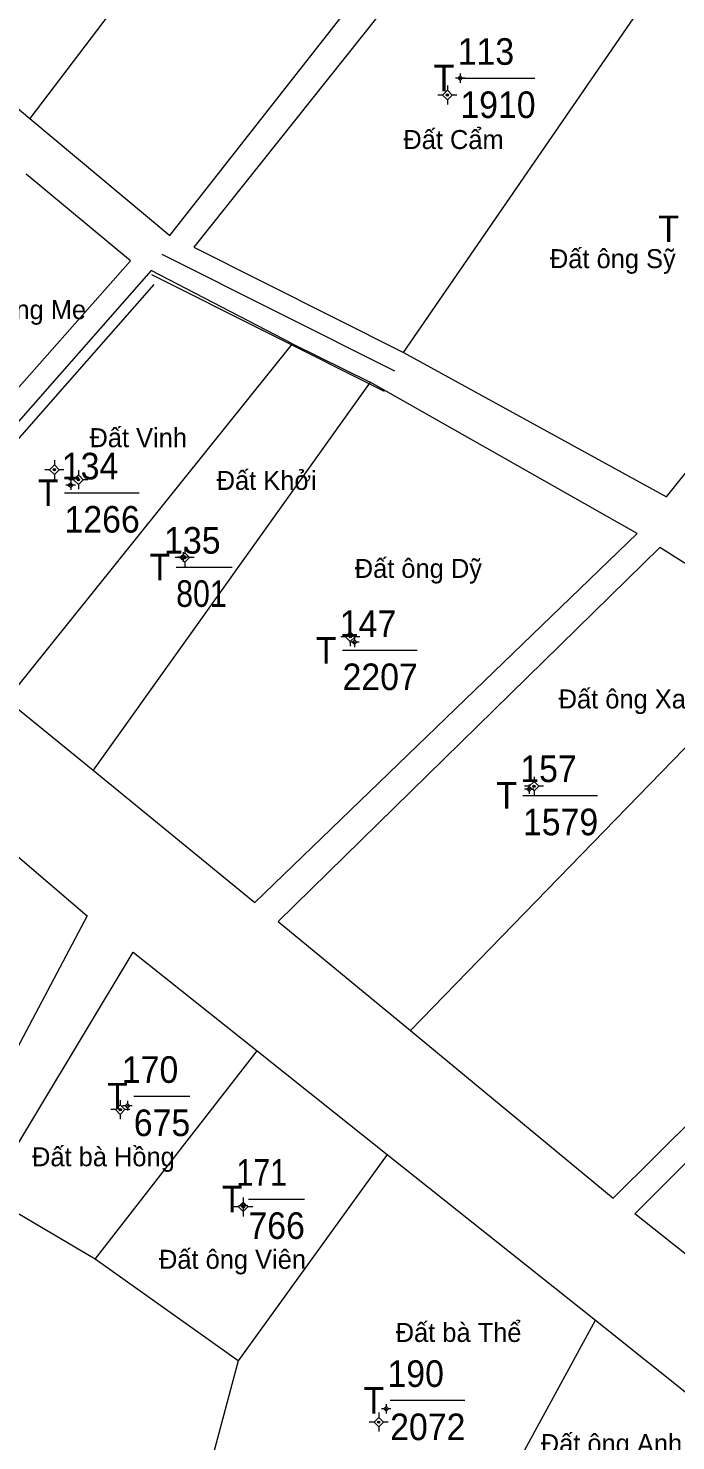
# Model space of a CAD drawing. Header units: metres. Extents: x 398630 to 399770, y 48498 to 49842.
# Drawn here: x 399457.3 to 399542.4, y 49313.4 to 49499.2 of the extents above; entities that cross this region are included whole.
import ezdxf
from ezdxf.enums import TextEntityAlignment as Align

# ---------------------------------------------------------------- set-up
doc = ezdxf.new("R2010")
doc.units = ezdxf.units.M
doc.header["$LTSCALE"] = 1.4
for name, color, linetype, lineweight in [('11', 7, 'Continuous', 13), ('15', 7, 'Continuous', 13), ('22', 7, 'Continuous', 13), ('51', 7, 'Continuous', 13)]:
    doc.layers.add(name, color=color, linetype=linetype, lineweight=lineweight)
doc.layers.add('2', color=7, linetype='Continuous')

msp = doc.modelspace()

# ---------------------------------------------------------------- hatches: boundary and pattern name
at = {"layer": '11'}
for points in [[(399512.524, 49490.391, 1), (399512.224, 49490.391, 1)], [(399512.524, 49490.391, 1), (399512.224, 49490.391, 1)], [(399460.861, 49441.109, 1), (399460.561, 49441.109, 1)], [(399464.019, 49439.782, 1), (399463.719, 49439.782, 1)], [(399464.019, 49439.782, 1), (399463.719, 49439.782, 1)], [(399477.992, 49429.548, 1), (399477.692, 49429.548, 1)], [(399477.992, 49429.548, 1), (399477.692, 49429.548, 1)], [(399499.75, 49419.141, 1), (399499.45, 49419.141, 1)], [(399499.75, 49419.141, 1), (399499.45, 49419.141, 1)], [(399523.917, 49399.466, 1), (399523.617, 49399.466, 1)], [(399523.917, 49399.466, 1), (399523.617, 49399.466, 1)], [(399469.514, 49356.925, 1), (399469.214, 49356.925, 1)], [(399469.514, 49356.925, 1), (399469.214, 49356.925, 1)], [(399485.685, 49344.12, 1), (399485.385, 49344.12, 1)], [(399485.685, 49344.12, 1), (399485.385, 49344.12, 1)], [(399503.506, 49315.809, 1), (399503.206, 49315.809, 1)], [(399503.506, 49315.809, 1), (399503.206, 49315.809, 1)]]:
    msp.add_hatch(color=256, dxfattribs=at).paths.add_polyline_path(points)
at = {"layer": '51'}
for points in [[(399514.145, 49492.61, 1), (399513.995, 49492.61, 1)], [(399514.145, 49492.61, 1), (399513.995, 49492.61, 1)], [(399514.145, 49492.61, 1), (399513.995, 49492.61, 1)], [(399514.145, 49492.61, 1), (399513.995, 49492.61, 1)], [(399462.925, 49439.07, 1), (399462.775, 49439.07, 1)], [(399462.925, 49439.07, 1), (399462.775, 49439.07, 1)], [(399462.925, 49439.07, 1), (399462.775, 49439.07, 1)], [(399462.925, 49439.07, 1), (399462.775, 49439.07, 1)], [(399477.735, 49429.61, 1), (399477.585, 49429.61, 1)], [(399477.735, 49429.61, 1), (399477.585, 49429.61, 1)], [(399477.735, 49429.61, 1), (399477.585, 49429.61, 1)], [(399477.735, 49429.61, 1), (399477.585, 49429.61, 1)], [(399500.225, 49418.4, 1), (399500.075, 49418.4, 1)], [(399500.225, 49418.4, 1), (399500.075, 49418.4, 1)], [(399500.225, 49418.4, 1), (399500.075, 49418.4, 1)], [(399500.225, 49418.4, 1), (399500.075, 49418.4, 1)], [(399523.195, 49399.08, 1), (399523.045, 49399.08, 1)], [(399523.195, 49399.08, 1), (399523.045, 49399.08, 1)], [(399523.195, 49399.08, 1), (399523.045, 49399.08, 1)], [(399523.195, 49399.08, 1), (399523.045, 49399.08, 1)], [(399470.385, 49357.43, 1), (399470.235, 49357.43, 1)], [(399470.385, 49357.43, 1), (399470.235, 49357.43, 1)], [(399470.385, 49357.43, 1), (399470.235, 49357.43, 1)], [(399470.385, 49357.43, 1), (399470.235, 49357.43, 1)], [(399485.615, 49344.26, 1), (399485.465, 49344.26, 1)], [(399485.615, 49344.26, 1), (399485.465, 49344.26, 1)], [(399485.615, 49344.26, 1), (399485.465, 49344.26, 1)], [(399485.615, 49344.26, 1), (399485.465, 49344.26, 1)], [(399504.405, 49317.56, 1), (399504.255, 49317.56, 1)], [(399504.405, 49317.56, 1), (399504.255, 49317.56, 1)], [(399504.405, 49317.56, 1), (399504.255, 49317.56, 1)], [(399504.405, 49317.56, 1), (399504.255, 49317.56, 1)]]:
    msp.add_hatch(color=256, dxfattribs=at).paths.add_polyline_path(points)

# ---------------------------------------------------------------- linework, layer by layer
at = {"layer": '11'}
for p, q in [((399512.37, 49491.64), (399512.37, 49491.02)), ((399512.37, 49491.64), (399512.37, 49491.02)), ((399511.75, 49490.39), (399511.12, 49490.39)), ((399511.75, 49490.39), (399511.12, 49490.39)), ((399512.37, 49489.77), (399512.37, 49489.14)), ((399512.37, 49489.77), (399512.37, 49489.14)), ((399513.62, 49490.39), (399513, 49490.39)), ((399513.62, 49490.39), (399513, 49490.39)), ((399460.08, 49441.1), (399459.46, 49441.1)), ((399460.71, 49442.35), (399460.71, 49441.73)), ((399461.96, 49441.1), (399461.33, 49441.1)), ((399463.87, 49441.03), (399463.87, 49440.41)), ((399463.87, 49441.03), (399463.87, 49440.41)), ((399460.71, 49440.48), (399460.71, 49439.85)), ((399463.24, 49439.78), (399462.62, 49439.78)), ((399463.24, 49439.78), (399462.62, 49439.78)), ((399463.87, 49439.16), (399463.87, 49438.53)), ((399463.87, 49439.16), (399463.87, 49438.53)), ((399465.12, 49439.78), (399464.49, 49439.78)), ((399465.12, 49439.78), (399464.49, 49439.78)), ((399477.84, 49430.8), (399477.84, 49430.17)), ((399477.84, 49430.8), (399477.84, 49430.17)), ((399477.22, 49429.55), (399476.59, 49429.55)), ((399477.22, 49429.55), (399476.59, 49429.55)), ((399477.84, 49428.92), (399477.84, 49428.3)), ((399477.84, 49428.92), (399477.84, 49428.3)), ((399479.09, 49429.55), (399478.47, 49429.55)), ((399479.09, 49429.55), (399478.47, 49429.55)), ((399498.98, 49419.14), (399498.35, 49419.14)), ((399498.98, 49419.14), (399498.35, 49419.14)), ((399499.6, 49420.39), (399499.6, 49419.77)), ((399499.6, 49420.39), (399499.6, 49419.77)), ((399500.85, 49419.14), (399500.23, 49419.14)), ((399500.85, 49419.14), (399500.23, 49419.14)), ((399499.6, 49418.52), (399499.6, 49417.89)), ((399499.6, 49418.52), (399499.6, 49417.89)), ((399523.77, 49400.72), (399523.77, 49400.09)), ((399523.77, 49400.72), (399523.77, 49400.09)), ((399523.14, 49399.47), (399522.52, 49399.47)), ((399523.14, 49399.47), (399522.52, 49399.47)), ((399523.77, 49398.84), (399523.77, 49398.22)), ((399523.77, 49398.84), (399523.77, 49398.22)), ((399525.02, 49399.47), (399524.39, 49399.47)), ((399525.02, 49399.47), (399524.39, 49399.47)), ((399469.36, 49358.17), (399469.36, 49357.55)), ((399469.36, 49358.17), (399469.36, 49357.55)), ((399468.74, 49356.92), (399468.11, 49356.92)), ((399468.74, 49356.92), (399468.11, 49356.92)), ((399469.36, 49356.3), (399469.36, 49355.67)), ((399469.36, 49356.3), (399469.36, 49355.67)), ((399470.61, 49356.92), (399469.99, 49356.92)), ((399470.61, 49356.92), (399469.99, 49356.92)), ((399485.53, 49345.37), (399485.53, 49344.75)), ((399485.53, 49345.37), (399485.53, 49344.75)), ((399484.91, 49344.12), (399484.28, 49344.12)), ((399484.91, 49344.12), (399484.28, 49344.12)), ((399485.53, 49343.5), (399485.53, 49342.87)), ((399485.53, 49343.5), (399485.53, 49342.87)), ((399486.78, 49344.12), (399486.16, 49344.12)), ((399486.78, 49344.12), (399486.16, 49344.12)), ((399503.36, 49317.06), (399503.36, 49316.43)), ((399503.36, 49317.06), (399503.36, 49316.43)), ((399502.73, 49315.81), (399502.11, 49315.81)), ((399502.73, 49315.81), (399502.11, 49315.81)), ((399503.36, 49315.18), (399503.36, 49314.56)), ((399503.36, 49315.18), (399503.36, 49314.56)), ((399504.61, 49315.81), (399503.98, 49315.81)), ((399504.61, 49315.81), (399503.98, 49315.81))]:
    msp.add_line(p, q, dxfattribs=at)
for points in [[(399512.37, 49491.02), (399511.75, 49490.39), (399512.37, 49489.77), (399513, 49490.39)], [(399512.37, 49491.02), (399511.75, 49490.39), (399512.37, 49489.77), (399513, 49490.39)], [(399460.71, 49441.73), (399460.08, 49441.1), (399460.71, 49440.48), (399461.33, 49441.1)], [(399463.87, 49440.41), (399463.24, 49439.78), (399463.87, 49439.16), (399464.49, 49439.78)], [(399463.87, 49440.41), (399463.24, 49439.78), (399463.87, 49439.16), (399464.49, 49439.78)], [(399477.84, 49430.17), (399477.22, 49429.55), (399477.84, 49428.92), (399478.47, 49429.55)], [(399477.84, 49430.17), (399477.22, 49429.55), (399477.84, 49428.92), (399478.47, 49429.55)], [(399499.6, 49419.77), (399498.98, 49419.14), (399499.6, 49418.52), (399500.23, 49419.14)], [(399499.6, 49419.77), (399498.98, 49419.14), (399499.6, 49418.52), (399500.23, 49419.14)], [(399523.77, 49400.09), (399523.14, 49399.47), (399523.77, 49398.84), (399524.39, 49399.47)], [(399523.77, 49400.09), (399523.14, 49399.47), (399523.77, 49398.84), (399524.39, 49399.47)], [(399469.36, 49357.55), (399468.74, 49356.92), (399469.36, 49356.3), (399469.99, 49356.92)], [(399469.36, 49357.55), (399468.74, 49356.92), (399469.36, 49356.3), (399469.99, 49356.92)], [(399485.53, 49344.75), (399484.91, 49344.12), (399485.53, 49343.5), (399486.16, 49344.12)], [(399485.53, 49344.75), (399484.91, 49344.12), (399485.53, 49343.5), (399486.16, 49344.12)], [(399503.36, 49316.43), (399502.73, 49315.81), (399503.36, 49315.18), (399503.98, 49315.81)], [(399503.36, 49316.43), (399502.73, 49315.81), (399503.36, 49315.18), (399503.98, 49315.81)]]:
    msp.add_lwpolyline(points, close=True, dxfattribs=at)
for centre in [(399512.374, 49490.391), (399512.374, 49490.391), (399460.711, 49441.109), (399463.869, 49439.782), (399463.869, 49439.782), (399477.842, 49429.548), (399477.842, 49429.548), (399499.6, 49419.141), (399499.6, 49419.141), (399523.767, 49399.466), (399523.767, 49399.466), (399469.364, 49356.925), (399469.364, 49356.925), (399485.535, 49344.12), (399485.535, 49344.12), (399503.356, 49315.809), (399503.356, 49315.809)]:
    msp.add_circle(centre, 0.15, dxfattribs=at)
at = {"layer": '15'}
for p, q in [((399514.08, 49492.62), (399523.88, 49492.62)), ((399462.04, 49438.08), (399471.84, 49438.08)), ((399476.72, 49428.3), (399484.06, 49428.3)), ((399498.59, 49417.36), (399508.39, 49417.36)), ((399522.31, 49398.26), (399532.11, 49398.26)), ((399471.15, 49358.68), (399478.5, 49358.68)), ((399486.22, 49345.16), (399493.57, 49345.16)), ((399504.85, 49318.68), (399514.65, 49318.68))]:
    msp.add_line(p, q, dxfattribs=at)
at = {"layer": '22'}
for p, q in [((399495.32, 49537.25), (399457.5, 49487.3)), ((399506.62, 49456.52), (399542.03, 49508.04)), ((399474.84, 49469.45), (399505.41, 49454.11)), ((399473.77, 49465.46), (399438.73, 49425.59)), ((399473.49, 49466.77), (399504.06, 49451.43)), ((399454.46, 49410.81), (399492.03, 49457.67)), ((399492.03, 49457.67), (399502.22, 49452.63)), ((399502.22, 49452.63), (399465.79, 49401.56)), ((399558.24, 49419.57), (399507.51, 49367.31)), ((399454.46, 49410.81), (399465.79, 49401.56)), ((399466.05, 49337.23), (399487.35, 49364.66)), ((399504.46, 49351.03), (399484.86, 49323.88)), ((399466.05, 49337.23), (399451.81, 49345.68)), ((399484.86, 49323.88), (399466.05, 49337.23)), ((399507.27, 49284.11), (399531.85, 49329.21)), ((399484.86, 49323.88), (399477.03, 49294.59))]:
    msp.add_line(p, q, dxfattribs=at)
for points in [[(399481.85, 49552.17), (399436.72, 49504.81), (399457.5, 49487.3)], [(399525.45, 49528.72), (399479.02, 49470.37), (399506.62, 49456.52)], [(399457.5, 49487.3), (399475.88, 49471.91), (399516.31, 49523.5)], [(399506.62, 49456.52), (399541.18, 49437.53), (399585.14, 49492.41)], [(399419.21, 49439.75), (399434.13, 49427.2), (399470.7, 49468.6), (399457.02, 49480)], [(399492.03, 49457.67), (399473.42, 49467.33), (399436.58, 49425.41), (399454.46, 49410.81)], [(399465.79, 49401.56), (399487.07, 49384.18), (399537.32, 49432.73), (399502.22, 49452.63)], [(399558.24, 49419.57), (399540.3, 49430.86), (399490.15, 49381.67), (399507.51, 49367.31)], [(399507.51, 49367.31), (399534.17, 49345.27), (399589.31, 49400.02), (399558.24, 49419.57)], [(399444.28, 49400.13), (399465.03, 49382.42), (399444.14, 49343.02)], [(399570.68, 49317.27), (399565.2, 49320.87), (399537.01, 49343.21), (399579.2, 49385.48), (399609.35, 49356.4)], [(399451.81, 49345.68), (399471.07, 49377.63), (399487.35, 49364.66)], [(399487.35, 49364.66), (399504.46, 49351.03), (399531.85, 49329.21), (399545.79, 49318.09), (399556.38, 49309.66)]]:
    msp.add_lwpolyline(points, dxfattribs=at)
at = {"layer": '51'}
for p, q in [((399514.07, 49493.24), (399514.07, 49492.92)), ((399514.07, 49493.24), (399514.07, 49492.92)), ((399514.07, 49493.24), (399514.07, 49492.92)), ((399514.07, 49493.24), (399514.07, 49492.92)), ((399513.76, 49492.61), (399513.44, 49492.61)), ((399513.76, 49492.61), (399513.44, 49492.61)), ((399513.76, 49492.61), (399513.44, 49492.61)), ((399513.76, 49492.61), (399513.44, 49492.61)), ((399514.07, 49492.3), (399514.07, 49491.98)), ((399514.07, 49492.3), (399514.07, 49491.98)), ((399514.07, 49492.3), (399514.07, 49491.98)), ((399514.07, 49492.3), (399514.07, 49491.98)), ((399514.7, 49492.61), (399514.38, 49492.61)), ((399514.7, 49492.61), (399514.38, 49492.61)), ((399514.7, 49492.61), (399514.38, 49492.61)), ((399514.7, 49492.61), (399514.38, 49492.61)), ((399462.54, 49439.07), (399462.22, 49439.07)), ((399462.54, 49439.07), (399462.22, 49439.07)), ((399462.54, 49439.07), (399462.22, 49439.07)), ((399462.54, 49439.07), (399462.22, 49439.07)), ((399462.85, 49439.7), (399462.85, 49439.38)), ((399462.85, 49439.7), (399462.85, 49439.38)), ((399462.85, 49439.7), (399462.85, 49439.38)), ((399462.85, 49439.7), (399462.85, 49439.38)), ((399463.48, 49439.07), (399463.16, 49439.07)), ((399463.48, 49439.07), (399463.16, 49439.07)), ((399463.48, 49439.07), (399463.16, 49439.07)), ((399463.48, 49439.07), (399463.16, 49439.07)), ((399462.85, 49438.76), (399462.85, 49438.44)), ((399462.85, 49438.76), (399462.85, 49438.44)), ((399462.85, 49438.76), (399462.85, 49438.44)), ((399462.85, 49438.76), (399462.85, 49438.44)), ((399477.66, 49430.24), (399477.66, 49429.92)), ((399477.66, 49430.24), (399477.66, 49429.92)), ((399477.66, 49430.24), (399477.66, 49429.92)), ((399477.66, 49430.24), (399477.66, 49429.92)), ((399477.35, 49429.61), (399477.04, 49429.61)), ((399477.35, 49429.61), (399477.04, 49429.61)), ((399477.35, 49429.61), (399477.04, 49429.61)), ((399477.35, 49429.61), (399477.04, 49429.61)), ((399477.66, 49429.3), (399477.66, 49428.98)), ((399477.66, 49429.3), (399477.66, 49428.98)), ((399477.66, 49429.3), (399477.66, 49428.98)), ((399477.66, 49429.3), (399477.66, 49428.98)), ((399478.28, 49429.61), (399477.97, 49429.61)), ((399478.28, 49429.61), (399477.97, 49429.61)), ((399478.28, 49429.61), (399477.97, 49429.61)), ((399478.28, 49429.61), (399477.97, 49429.61)), ((399500.15, 49419.02), (399500.15, 49418.71)), ((399500.15, 49419.02), (399500.15, 49418.71)), ((399500.15, 49419.02), (399500.15, 49418.71)), ((399500.15, 49419.02), (399500.15, 49418.71)), ((399499.84, 49418.4), (399499.52, 49418.4)), ((399499.84, 49418.4), (399499.52, 49418.4)), ((399499.84, 49418.4), (399499.52, 49418.4)), ((399499.84, 49418.4), (399499.52, 49418.4)), ((399500.15, 49418.09), (399500.15, 49417.78)), ((399500.15, 49418.09), (399500.15, 49417.78)), ((399500.15, 49418.09), (399500.15, 49417.78)), ((399500.15, 49418.09), (399500.15, 49417.78)), ((399500.78, 49418.4), (399500.46, 49418.4)), ((399500.78, 49418.4), (399500.46, 49418.4)), ((399500.78, 49418.4), (399500.46, 49418.4)), ((399500.78, 49418.4), (399500.46, 49418.4)), ((399522.81, 49399.08), (399522.5, 49399.08)), ((399522.81, 49399.08), (399522.5, 49399.08)), ((399522.81, 49399.08), (399522.5, 49399.08)), ((399522.81, 49399.08), (399522.5, 49399.08)), ((399523.12, 49399.7), (399523.12, 49399.39)), ((399523.12, 49399.7), (399523.12, 49399.39)), ((399523.12, 49399.7), (399523.12, 49399.39)), ((399523.12, 49399.7), (399523.12, 49399.39)), ((399523.12, 49398.77), (399523.12, 49398.46)), ((399523.12, 49398.77), (399523.12, 49398.46)), ((399523.12, 49398.77), (399523.12, 49398.46)), ((399523.12, 49398.77), (399523.12, 49398.46)), ((399523.74, 49399.08), (399523.43, 49399.08)), ((399523.74, 49399.08), (399523.43, 49399.08)), ((399523.74, 49399.08), (399523.43, 49399.08)), ((399523.74, 49399.08), (399523.43, 49399.08)), ((399470, 49357.43), (399469.68, 49357.43)), ((399470, 49357.43), (399469.68, 49357.43)), ((399470, 49357.43), (399469.68, 49357.43)), ((399470, 49357.43), (399469.68, 49357.43)), ((399470.31, 49358.06), (399470.31, 49357.74)), ((399470.31, 49358.06), (399470.31, 49357.74)), ((399470.31, 49358.06), (399470.31, 49357.74)), ((399470.31, 49358.06), (399470.31, 49357.74)), ((399470.94, 49357.43), (399470.62, 49357.43)), ((399470.94, 49357.43), (399470.62, 49357.43)), ((399470.94, 49357.43), (399470.62, 49357.43)), ((399470.94, 49357.43), (399470.62, 49357.43)), ((399470.31, 49357.12), (399470.31, 49356.8)), ((399470.31, 49357.12), (399470.31, 49356.8)), ((399470.31, 49357.12), (399470.31, 49356.8)), ((399470.31, 49357.12), (399470.31, 49356.8)), ((399485.23, 49344.26), (399484.92, 49344.26)), ((399485.23, 49344.26), (399484.92, 49344.26)), ((399485.23, 49344.26), (399484.92, 49344.26)), ((399485.23, 49344.26), (399484.92, 49344.26)), ((399485.54, 49344.88), (399485.54, 49344.57)), ((399485.54, 49344.88), (399485.54, 49344.57)), ((399485.54, 49344.88), (399485.54, 49344.57)), ((399485.54, 49344.88), (399485.54, 49344.57)), ((399486.16, 49344.26), (399485.85, 49344.26)), ((399486.16, 49344.26), (399485.85, 49344.26)), ((399486.16, 49344.26), (399485.85, 49344.26)), ((399486.16, 49344.26), (399485.85, 49344.26)), ((399485.54, 49343.95), (399485.54, 49343.64)), ((399485.54, 49343.95), (399485.54, 49343.64)), ((399485.54, 49343.95), (399485.54, 49343.64)), ((399485.54, 49343.95), (399485.54, 49343.64)), ((399504.02, 49317.56), (399503.7, 49317.56)), ((399504.02, 49317.56), (399503.7, 49317.56)), ((399504.02, 49317.56), (399503.7, 49317.56)), ((399504.02, 49317.56), (399503.7, 49317.56)), ((399504.33, 49318.18), (399504.33, 49317.87)), ((399504.33, 49318.18), (399504.33, 49317.87)), ((399504.33, 49318.18), (399504.33, 49317.87)), ((399504.33, 49318.18), (399504.33, 49317.87)), ((399504.33, 49317.25), (399504.33, 49316.94)), ((399504.33, 49317.25), (399504.33, 49316.94)), ((399504.33, 49317.25), (399504.33, 49316.94)), ((399504.33, 49317.25), (399504.33, 49316.94)), ((399504.96, 49317.56), (399504.64, 49317.56)), ((399504.96, 49317.56), (399504.64, 49317.56)), ((399504.96, 49317.56), (399504.64, 49317.56)), ((399504.96, 49317.56), (399504.64, 49317.56))]:
    msp.add_line(p, q, dxfattribs=at)
for points in [[(399514.07, 49492.92), (399513.76, 49492.61), (399514.07, 49492.3), (399514.38, 49492.61)], [(399514.07, 49492.92), (399513.76, 49492.61), (399514.07, 49492.3), (399514.38, 49492.61)], [(399514.07, 49492.92), (399513.76, 49492.61), (399514.07, 49492.3), (399514.38, 49492.61)], [(399514.07, 49492.92), (399513.76, 49492.61), (399514.07, 49492.3), (399514.38, 49492.61)], [(399462.85, 49439.38), (399462.54, 49439.07), (399462.85, 49438.76), (399463.16, 49439.07)], [(399462.85, 49439.38), (399462.54, 49439.07), (399462.85, 49438.76), (399463.16, 49439.07)], [(399462.85, 49439.38), (399462.54, 49439.07), (399462.85, 49438.76), (399463.16, 49439.07)], [(399462.85, 49439.38), (399462.54, 49439.07), (399462.85, 49438.76), (399463.16, 49439.07)], [(399477.66, 49429.92), (399477.35, 49429.61), (399477.66, 49429.3), (399477.97, 49429.61)], [(399477.66, 49429.92), (399477.35, 49429.61), (399477.66, 49429.3), (399477.97, 49429.61)], [(399477.66, 49429.92), (399477.35, 49429.61), (399477.66, 49429.3), (399477.97, 49429.61)], [(399477.66, 49429.92), (399477.35, 49429.61), (399477.66, 49429.3), (399477.97, 49429.61)], [(399500.15, 49418.71), (399499.84, 49418.4), (399500.15, 49418.09), (399500.46, 49418.4)], [(399500.15, 49418.71), (399499.84, 49418.4), (399500.15, 49418.09), (399500.46, 49418.4)], [(399500.15, 49418.71), (399499.84, 49418.4), (399500.15, 49418.09), (399500.46, 49418.4)], [(399500.15, 49418.71), (399499.84, 49418.4), (399500.15, 49418.09), (399500.46, 49418.4)], [(399523.12, 49399.39), (399522.81, 49399.08), (399523.12, 49398.77), (399523.43, 49399.08)], [(399523.12, 49399.39), (399522.81, 49399.08), (399523.12, 49398.77), (399523.43, 49399.08)], [(399523.12, 49399.39), (399522.81, 49399.08), (399523.12, 49398.77), (399523.43, 49399.08)], [(399523.12, 49399.39), (399522.81, 49399.08), (399523.12, 49398.77), (399523.43, 49399.08)], [(399470.31, 49357.74), (399470, 49357.43), (399470.31, 49357.12), (399470.62, 49357.43)], [(399470.31, 49357.74), (399470, 49357.43), (399470.31, 49357.12), (399470.62, 49357.43)], [(399470.31, 49357.74), (399470, 49357.43), (399470.31, 49357.12), (399470.62, 49357.43)], [(399470.31, 49357.74), (399470, 49357.43), (399470.31, 49357.12), (399470.62, 49357.43)], [(399485.54, 49344.57), (399485.23, 49344.26), (399485.54, 49343.95), (399485.85, 49344.26)], [(399485.54, 49344.57), (399485.23, 49344.26), (399485.54, 49343.95), (399485.85, 49344.26)], [(399485.54, 49344.57), (399485.23, 49344.26), (399485.54, 49343.95), (399485.85, 49344.26)], [(399485.54, 49344.57), (399485.23, 49344.26), (399485.54, 49343.95), (399485.85, 49344.26)], [(399504.33, 49317.87), (399504.02, 49317.56), (399504.33, 49317.25), (399504.64, 49317.56)], [(399504.33, 49317.87), (399504.02, 49317.56), (399504.33, 49317.25), (399504.64, 49317.56)], [(399504.33, 49317.87), (399504.02, 49317.56), (399504.33, 49317.25), (399504.64, 49317.56)], [(399504.33, 49317.87), (399504.02, 49317.56), (399504.33, 49317.25), (399504.64, 49317.56)]]:
    msp.add_lwpolyline(points, close=True, dxfattribs=at)
for centre in [(399514.07, 49492.61), (399514.07, 49492.61), (399514.07, 49492.61), (399514.07, 49492.61), (399462.85, 49439.07), (399462.85, 49439.07), (399462.85, 49439.07), (399462.85, 49439.07), (399477.66, 49429.61), (399477.66, 49429.61), (399477.66, 49429.61), (399477.66, 49429.61), (399500.15, 49418.4), (399500.15, 49418.4), (399500.15, 49418.4), (399500.15, 49418.4), (399523.12, 49399.08), (399523.12, 49399.08), (399523.12, 49399.08), (399523.12, 49399.08), (399470.31, 49357.43), (399470.31, 49357.43), (399470.31, 49357.43), (399470.31, 49357.43), (399485.54, 49344.26), (399485.54, 49344.26), (399485.54, 49344.26), (399485.54, 49344.26), (399504.33, 49317.56), (399504.33, 49317.56), (399504.33, 49317.56), (399504.33, 49317.56)]:
    msp.add_circle(centre, 0.075, dxfattribs=at)

# ---------------------------------------------------------------- texts
at = {"layer": '15'}
for s, width, p in [('113', 0.95, (399513.73, 49494.37)), ('T', 0.95, (399510.58, 49490.87)), ('1910', 0.95, (399514.08, 49487.37)), ('T', 0.95, (399540.11, 49471.04)), ('134', 0.95, (399461.69, 49439.83)), ('T', 0.95, (399458.54, 49436.33)), ('1266', 0.95, (399462.04, 49432.83)), ('135', 0.95, (399475.14, 49430.06)), ('T', 0.95, (399473.22, 49426.56)), ('801', 0.85, (399476.72, 49423.06)), ('147', 0.95, (399498.24, 49419.11)), ('T', 0.95, (399495.09, 49415.61)), ('2207', 0.95, (399498.59, 49412.11)), ('157', 0.95, (399521.96, 49400.01)), ('T', 0.95, (399518.81, 49396.51)), ('1579', 0.95, (399522.31, 49393.01)), ('170', 0.95, (399469.58, 49360.44)), ('T', 0.95, (399467.65, 49356.94)), ('675', 0.95, (399471.15, 49353.44)), ('171', 0.85, (399484.65, 49346.91)), ('T', 0.95, (399482.72, 49343.41)), ('766', 0.95, (399486.22, 49339.91)), ('190', 0.95, (399504.5, 49320.44)), ('T', 0.95, (399501.35, 49316.94)), ('2072', 0.95, (399504.85, 49313.44))]:
    msp.add_text(s, height=3.5, dxfattribs=dict(at, width=width)).set_placement(p)
at = {"layer": '2'}
for s, p in [('Đất Cẩm', (399513.18, 49483.29)), ('Đất ông Sỹ', (399534.125, 49467.62)), ('Đất ông Me', (399456.235, 49460.91)), ('Đất Vinh', (399471.73, 49444.07)), ('Đất Khởi', (399488.62, 49438.45)), ('Đất ông Dỹ', (399508.555, 49426.87)), ('Đất ông Xanh', (399537.225, 49409.7)), ('Đất bà Hồng', (399467.155, 49349.47)), ('Đất ông Viên', (399484.125, 49335.98)), ('Đất bà Thể', (399513.845, 49326.36)), ('Đất ông Anh', (399533.945, 49311.74))]:
    msp.add_text(s, height=2.5, dxfattribs=at).set_placement(p, align=Align.CENTER)

doc.saveas('drawing.dxf')
